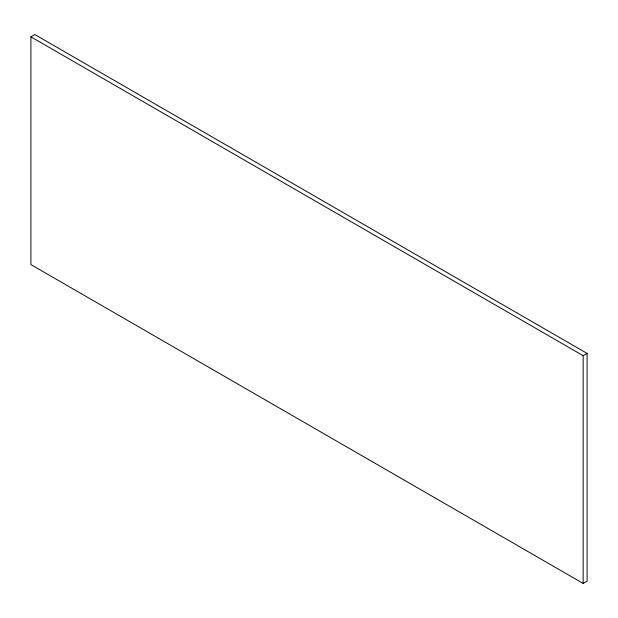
<?xml version="1.0" encoding="UTF-8"?>
<svg xmlns="http://www.w3.org/2000/svg" width="618" height="618" viewBox="0 0 618 618"><rect width="100%" height="100%" fill="white"/><g stroke="black" fill="none" stroke-linecap="round" stroke-linejoin="round"><path stroke-width="0.93" d="M30.9 36.841L34.847 34.569L587.1 353.411L587.1 581.159L583.153 583.431L30.9 264.589L30.9 36.841L583.153 355.682L587.1 353.411M583.153 355.682L583.153 583.431"/></g></svg>
